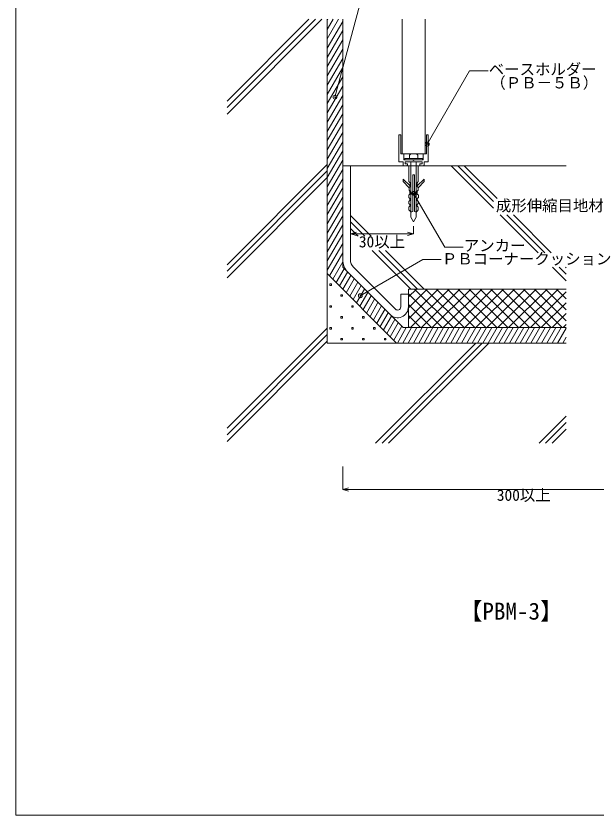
# Model space of a CAD drawing. Units: millimetres at full size, sheet at 1:5; details may follow other scales. Extents: x -675 to 675, y -471 to 460.
# Drawn here: x -675 to -299, y -440 to 78 of the extents above; entities that cross this region are included whole.
import ezdxf
from ezdxf.enums import TextEntityAlignment as Align

# ---------------------------------------------------------------- set-up
doc = ezdxf.new("R2010")
doc.units = ezdxf.units.MM
doc.header["$LTSCALE"] = 5
doc.header["$PDMODE"] = 32
doc.header["$PDSIZE"] = 2.5
doc.layers.add('1-0_芯・寸法線', color=7, linetype='Continuous', lineweight=18)
doc.layers.add('F-F', color=7, linetype='Continuous', lineweight=18)
doc.styles.add('ＭＳ ゴシック', font='')
doc.styles.get('ＭＳ ゴシック').set_extended_font_data('MS Gothic')

msp = doc.modelspace()

# ---------------------------------------------------------------- linework, layer by layer
at = {"layer": '1-0_芯・寸法線'}
for p, q in [((-452.152, 84.698), (-468.023, 25.465)), ((-538.023, 22.919), (-484.96, 75.983)), ((-538.023, 18.676), (-480.717, 75.983)), ((-538.023, 14.434), (-476.474, 75.983)), ((-473.023, 63.286), (-465.693, 75.983)), ((-473.023, 69.286), (-469.157, 75.983)), ((-473.023, 75.286), (-472.621, 75.983)), ((-473.023, 75.983), (-473.023, -133.965)), ((-473.023, 57.286), (-463.023, 74.606)), ((-463.023, 75.983), (-463.023, -24.829)), ((-424.524, 75.983), (-424.524, -11.265)), ((-409.524, 75.983), (-409.524, -11.265)), ((-473.023, 51.286), (-463.023, 68.606)), ((-473.023, 45.286), (-463.023, 62.606)), ((-473.023, 39.286), (-463.023, 56.606)), ((-473.023, 33.286), (-463.023, 50.606)), ((-473.023, 27.286), (-463.023, 44.606)), ((-408.174, -4.965), (-380.737, 42.557)), ((-380.737, 42.557), (-368.737, 42.557)), ((-473.023, 21.286), (-463.023, 38.606)), ((-473.023, 15.286), (-463.023, 32.606)), ((-473.023, 9.286), (-463.023, 26.606)), ((-473.023, 3.286), (-463.023, 20.606)), ((-473.023, -2.714), (-463.023, 14.606)), ((-473.023, -8.714), (-463.023, 8.606)), ((-473.023, -14.714), (-463.023, 2.606)), ((-426.524, -16.165), (-426.524, 0.735)), ((-425.624, 1.035), (-426.224, 1.035)), ((-425.324, 0.735), (-425.324, -11.265)), ((-408.724, 0.735), (-408.724, -11.265)), ((-408.424, 1.035), (-407.824, 1.035)), ((-407.524, -16.165), (-407.524, 0.735)), ((-473.023, -20.714), (-463.023, -3.394)), ((-473.023, -26.714), (-463.023, -9.394)), ((-473.023, -32.714), (-463.023, -15.394)), ((-423.624, -11.265), (-425.324, -11.265)), ((-409.524, -11.265), (-424.524, -11.265)), ((-423.324, -11.565), (-423.324, -15.265)), ((-422.705, -15.265), (-411.343, -15.265)), ((-419.779, -12.16), (-418.907, -11.289)), ((-419.779, -14.288), (-419.779, -12.16)), ((-418.907, -11.289), (-415.14, -11.289)), ((-414.269, -12.16), (-415.14, -11.289)), ((-414.269, -14.288), (-414.269, -12.16)), ((-411.343, -15.265), (-411.343, -14.288)), ((-410.724, -11.565), (-410.724, -15.265)), ((-410.424, -11.265), (-408.724, -11.265)), ((-538.023, -83.147), (-473.023, -18.147)), ((-458.023, -18.965), (-463.023, -18.965)), ((-458.023, -18.965), (-418.774, -18.965)), ((-458.023, -18.965), (-458.023, -79.852)), ((-426.224, -16.465), (-423.774, -16.465)), ((-423.774, -18.665), (-423.774, -16.465)), ((-423.474, -18.965), (-421.374, -18.965)), ((-422.574, -16.465), (-422.574, -17.765)), ((-421.374, -17.765), (-422.574, -17.765)), ((-422.524, -16.465), (-411.524, -16.465)), ((-421.074, -18.665), (-421.074, -18.065)), ((-420.024, -18.965), (-414.024, -18.965)), ((-420.024, -29.298), (-420.024, -18.965)), ((-418.774, -52.234), (-418.774, -16.465)), ((-415.274, -52.234), (-415.274, -16.465)), ((-415.274, -18.965), (-318.023, -18.965)), ((-414.024, -29.298), (-414.024, -18.965)), ((-412.974, -18.665), (-412.974, -18.065)), ((-412.674, -17.765), (-411.474, -17.765)), ((-410.574, -18.965), (-412.674, -18.965)), ((-411.474, -16.465), (-411.474, -17.765)), ((-410.274, -18.665), (-410.274, -16.465)), ((-407.824, -16.465), (-410.274, -16.465)), ((-392.656, -18.965), (-365.143, -46.478)), ((-388.413, -18.965), (-365.143, -42.236)), ((-384.171, -18.965), (-362.901, -40.234)), ((-538.023, -87.39), (-473.023, -22.39)), ((-473.023, -38.714), (-463.023, -21.394)), ((-463.023, -24.829), (-463.023, -84.823)), ((-417.562, -24.971), (-416.486, -24.971)), ((-417.562, -48.737), (-417.562, -24.971)), ((-416.486, -48.737), (-416.486, -24.971)), ((-538.023, -91.632), (-473.023, -26.632)), ((-473.023, -44.714), (-463.023, -27.394)), ((-423.791, -27.764), (-423.791, -29.158)), ((-419.255, -32.018), (-423.791, -27.764)), ((-423.791, -29.158), (-419.988, -33.397)), ((-419.255, -30.066), (-420.024, -29.298)), ((-419.255, -32.368), (-419.255, -30.066)), ((-414.793, -32.018), (-410.257, -27.764)), ((-414.793, -30.066), (-414.024, -29.298)), ((-414.793, -32.368), (-414.793, -30.066)), ((-410.257, -29.158), (-414.06, -33.397)), ((-410.257, -27.764), (-410.257, -29.158)), ((-473.023, -50.714), (-463.023, -33.394)), ((-419.988, -33.1), (-419.255, -32.368)), ((-419.988, -34.879), (-419.988, -33.1)), ((-419.431, -35.437), (-419.988, -34.879)), ((-419.431, -37.444), (-419.431, -35.437)), ((-414.06, -33.1), (-414.793, -32.368)), ((-414.617, -35.437), (-414.06, -34.879)), ((-414.617, -37.444), (-414.617, -35.437)), ((-414.06, -34.879), (-414.06, -33.1)), ((-473.023, -56.714), (-463.023, -39.394)), ((-420.12, -38.134), (-419.431, -37.444)), ((-420.12, -39.486), (-420.12, -38.134)), ((-419.431, -40.242), (-420.12, -39.486)), ((-419.431, -41.546), (-419.431, -40.242)), ((-417.024, -36.891), (-396.831, -71.865)), ((-413.928, -38.134), (-414.617, -37.444)), ((-414.617, -40.242), (-413.928, -39.486)), ((-414.617, -41.546), (-414.617, -40.242)), ((-413.928, -39.486), (-413.928, -38.134)), ((-473.023, -62.714), (-463.023, -45.394)), ((-420.095, -42.206), (-419.431, -41.546)), ((-420.095, -43.393), (-420.095, -42.206)), ((-419.431, -44.056), (-420.095, -43.393)), ((-420.079, -45.853), (-419.431, -45.206)), ((-420.079, -47.581), (-420.079, -45.853)), ((-419.431, -45.206), (-419.431, -44.056)), ((-413.953, -42.206), (-414.617, -41.546)), ((-414.617, -44.056), (-413.953, -43.393)), ((-414.617, -45.206), (-414.617, -44.056)), ((-413.969, -45.853), (-414.617, -45.206)), ((-413.969, -47.581), (-413.969, -45.853)), ((-413.953, -43.393), (-413.953, -42.206)), ((-473.023, -68.714), (-463.023, -51.394)), ((-458.023, -51.178), (-444.446, -64.756)), ((-360.777, -50.844), (-336.212, -75.409)), ((-356.535, -50.844), (-331.969, -75.409)), ((-352.292, -50.844), (-327.726, -75.409)), ((-458.023, -55.421), (-448.689, -64.756)), ((-417.024, -55.265), (-418.774, -52.234)), ((-417.024, -55.265), (-415.274, -52.234)), ((-473.023, -74.714), (-463.023, -57.394)), ((-458.023, -59.664), (-452.931, -64.756)), ((-458.023, -63.134), (-454.16, -62.099)), ((-417.024, -63.134), (-420.887, -62.099)), ((-417.024, -63.134), (-417.024, -58.134)), ((-473.023, -80.714), (-463.023, -63.394)), ((-458.023, -63.134), (-454.16, -64.169)), ((-473.023, -86.714), (-463.023, -69.394)), ((-396.831, -71.865), (-384.831, -71.865)), ((-471.651, -90.337), (-463.023, -75.394)), ((-443.835, -73.852), (-418.722, -98.965)), ((-439.592, -73.852), (-414.479, -98.965)), ((-435.349, -73.852), (-410.237, -98.965)), ((-469.455, -92.533), (-463.023, -81.394)), ((-411.039, -79.857), (-451.627, -103.29)), ((-411.039, -79.857), (-399.039, -79.857)), ((-467.259, -94.73), (-462.082, -85.764)), ((-465.063, -96.926), (-459.886, -87.96)), ((-463.023, -84.823), (-423.881, -123.965)), ((-428.795, -111.98), (-455.973, -84.802)), ((-326.888, -84.733), (-318.023, -93.598)), ((-322.645, -84.733), (-318.023, -89.355)), ((-318.402, -84.733), (-318.023, -85.112)), ((-473.023, -88.965), (-428.023, -133.965)), ((-462.866, -99.122), (-457.69, -90.156)), ((-460.67, -101.318), (-455.494, -92.352)), ((-471.296, -95.597), (-470.296, -95.597)), ((-471.296, -96.597), (-471.296, -95.597)), ((-470.296, -96.597), (-471.296, -96.597)), ((-470.296, -95.597), (-470.296, -96.597)), ((-458.474, -103.514), (-453.298, -94.548)), ((-456.278, -105.71), (-451.102, -96.745)), ((-464.225, -102.669), (-463.225, -102.669)), ((-464.225, -103.669), (-464.225, -102.669)), ((-463.225, -102.669), (-463.225, -103.669)), ((-454.082, -107.907), (-448.905, -98.941)), ((-451.886, -110.103), (-446.709, -101.137)), ((-449.689, -112.299), (-444.513, -103.333)), ((-420.381, -104.098), (-415.248, -98.965)), ((-420.381, -111.169), (-408.177, -98.965)), ((-420.381, -118.24), (-401.106, -98.965)), ((-420.381, -98.965), (-318.023, -98.965)), ((-420.381, -123.965), (-420.381, -98.965)), ((-420.381, -101.989), (-398.405, -123.965)), ((-419.035, -123.965), (-394.035, -98.965)), ((-416.334, -98.965), (-391.334, -123.965)), ((-411.964, -123.965), (-386.964, -98.965)), ((-409.262, -98.965), (-384.262, -123.965)), ((-404.893, -123.965), (-379.893, -98.965)), ((-402.191, -98.965), (-377.191, -123.965)), ((-397.822, -123.965), (-372.822, -98.965)), ((-395.12, -98.965), (-370.12, -123.965)), ((-390.751, -123.965), (-365.751, -98.965)), ((-388.049, -98.965), (-363.049, -123.965)), ((-383.68, -123.965), (-358.68, -98.965)), ((-380.978, -98.965), (-355.978, -123.965)), ((-376.609, -123.965), (-351.609, -98.965)), ((-373.907, -98.965), (-348.907, -123.965)), ((-369.538, -123.965), (-344.538, -98.965)), ((-366.836, -98.965), (-341.836, -123.965)), ((-362.467, -123.965), (-337.467, -98.965)), ((-359.765, -98.965), (-334.765, -123.965)), ((-355.396, -123.965), (-330.396, -98.965)), ((-352.694, -98.965), (-327.694, -123.965)), ((-348.325, -123.965), (-323.325, -98.965)), ((-345.623, -98.965), (-320.623, -123.965)), ((-341.253, -123.965), (-318.023, -100.735)), ((-338.552, -98.965), (-318.023, -119.494)), ((-331.481, -98.965), (-318.023, -112.422)), ((-324.41, -98.965), (-318.023, -105.351)), ((-463.225, -103.669), (-464.225, -103.669)), ((-447.493, -114.495), (-442.317, -105.529)), ((-445.297, -116.691), (-440.121, -107.725)), ((-334.182, -123.965), (-318.023, -107.806)), ((-471.296, -109.74), (-470.296, -109.74)), ((-471.296, -110.74), (-471.296, -109.74)), ((-470.296, -110.74), (-471.296, -110.74)), ((-470.296, -109.74), (-470.296, -110.74)), ((-457.154, -109.74), (-456.154, -109.74)), ((-457.154, -110.74), (-457.154, -109.74)), ((-456.154, -110.74), (-457.154, -110.74)), ((-456.154, -109.74), (-456.154, -110.74)), ((-443.101, -118.887), (-437.925, -109.922)), ((-440.905, -121.083), (-435.728, -112.118)), ((-420.381, -109.06), (-405.476, -123.965)), ((-464.225, -116.811), (-463.225, -116.811)), ((-464.225, -117.811), (-464.225, -116.811)), ((-463.225, -117.811), (-464.225, -117.811)), ((-463.225, -116.811), (-463.225, -117.811)), ((-450.083, -116.811), (-449.083, -116.811)), ((-450.083, -117.811), (-450.083, -116.811)), ((-449.083, -117.811), (-450.083, -117.811)), ((-449.083, -116.811), (-449.083, -117.811)), ((-438.709, -123.28), (-433.532, -114.314)), ((-436.513, -125.476), (-431.336, -116.51)), ((-434.316, -127.672), (-429.14, -118.706)), ((-420.381, -116.131), (-412.547, -123.965)), ((-327.111, -123.965), (-318.023, -114.877)), ((-538.023, -189.213), (-473.023, -124.213)), ((-471.296, -123.882), (-470.296, -123.882)), ((-471.296, -124.882), (-471.296, -123.882)), ((-470.296, -123.882), (-470.296, -124.882)), ((-457.154, -123.882), (-456.154, -123.882)), ((-457.154, -124.882), (-457.154, -123.882)), ((-456.154, -123.882), (-456.154, -124.882)), ((-443.012, -123.882), (-442.012, -123.882)), ((-443.012, -124.882), (-443.012, -123.882)), ((-442.012, -123.882), (-442.012, -124.882)), ((-432.12, -129.868), (-426.944, -120.902)), ((-429.924, -132.064), (-424.748, -123.098)), ((-427.557, -133.965), (-421.784, -123.965)), ((-424.093, -133.965), (-418.32, -123.965)), ((-423.881, -123.965), (-318.023, -123.965)), ((-420.629, -133.965), (-414.856, -123.965)), ((-420.381, -123.202), (-419.618, -123.965)), ((-417.165, -133.965), (-411.392, -123.965)), ((-413.701, -133.965), (-407.928, -123.965)), ((-410.237, -133.965), (-404.463, -123.965)), ((-406.773, -133.965), (-400.999, -123.965)), ((-403.309, -133.965), (-397.535, -123.965)), ((-399.845, -133.965), (-394.071, -123.965)), ((-396.381, -133.965), (-390.607, -123.965)), ((-392.916, -133.965), (-387.143, -123.965)), ((-389.452, -133.965), (-383.679, -123.965)), ((-385.988, -133.965), (-380.215, -123.965)), ((-382.524, -133.965), (-376.751, -123.965)), ((-379.06, -133.965), (-373.287, -123.965)), ((-375.596, -133.965), (-369.822, -123.965)), ((-372.132, -133.965), (-366.358, -123.965)), ((-368.668, -133.965), (-362.894, -123.965)), ((-365.204, -133.965), (-359.43, -123.965)), ((-361.74, -133.965), (-355.966, -123.965)), ((-358.275, -133.965), (-352.502, -123.965)), ((-354.811, -133.965), (-349.038, -123.965)), ((-351.347, -133.965), (-345.574, -123.965)), ((-347.883, -133.965), (-342.11, -123.965)), ((-344.419, -133.965), (-338.646, -123.965)), ((-340.955, -133.965), (-335.181, -123.965)), ((-337.491, -133.965), (-331.717, -123.965)), ((-334.027, -133.965), (-328.253, -123.965)), ((-330.563, -133.965), (-324.789, -123.965)), ((-327.098, -133.965), (-321.325, -123.965)), ((-323.634, -133.965), (-318.023, -124.246)), ((-320.04, -123.965), (-318.023, -121.948)), ((-538.023, -193.456), (-473.023, -128.456)), ((-470.296, -124.882), (-471.296, -124.882)), ((-456.154, -124.882), (-457.154, -124.882)), ((-442.012, -124.882), (-443.012, -124.882)), ((-538.023, -197.698), (-473.023, -132.698)), ((-473.023, -133.965), (-318.023, -133.965)), ((-464.225, -130.953), (-463.225, -130.953)), ((-464.225, -131.953), (-464.225, -130.953)), ((-463.225, -131.953), (-464.225, -131.953)), ((-463.225, -130.953), (-463.225, -131.953)), ((-450.083, -130.953), (-449.083, -130.953)), ((-450.083, -131.953), (-450.083, -130.953)), ((-449.083, -131.953), (-450.083, -131.953)), ((-449.083, -130.953), (-449.083, -131.953)), ((-441.709, -198.965), (-376.709, -133.965)), ((-437.467, -198.965), (-372.467, -133.965)), ((-435.941, -130.953), (-434.941, -130.953)), ((-435.941, -131.953), (-435.941, -130.953)), ((-434.941, -131.953), (-435.941, -131.953)), ((-434.941, -130.953), (-434.941, -131.953)), ((-433.224, -198.965), (-368.224, -133.965)), ((-320.17, -133.965), (-318.023, -130.246)), ((-335.643, -198.965), (-318.023, -181.345)), ((-331.401, -198.965), (-318.023, -185.588)), ((-327.158, -198.965), (-318.023, -189.83)), ((-463.023, -228.965), (-463.023, -213.965)), ((-463.023, -228.965), (-459.16, -227.93)), ((-463.023, -228.965), (-459.16, -230)), ((-463.023, -228.965), (-228.023, -228.965))]:
    msp.add_line(p, q, dxfattribs=at)
for points in [[(-423.274, -15.265), (-417.774, -15.265), (-417.024, -15.565)], [(-422.705, -15.265), (-422.705, -14.288), (-411.343, -14.288)], [(-410.774, -15.265), (-416.274, -15.265), (-417.024, -15.565)], [(-458.023, -63.134), (-417.024, -63.134), (-420.887, -64.169)], [(-425.381, -110.566), (-425.381, -102.259), (-420.381, -102.259)]]:
    msp.add_lwpolyline(points, dxfattribs=at)
for centre, radius, start, end in [((-426.224, 0.735), 0.3, 90, 180), ((-425.624, 0.735), 0.3, 0, 90), ((-408.424, 0.735), 0.3, 90, 180), ((-407.824, 0.735), 0.3, 0, 90), ((-423.624, -11.565), 0.3, 0, 90), ((-410.424, -11.565), 0.3, 90, 180), ((-426.224, -16.165), 0.3, 180, 270), ((-423.474, -18.665), 0.3, 180, 270), ((-421.374, -18.065), 0.3, 0, 90), ((-421.374, -18.665), 0.3, 270, 0), ((-412.674, -18.065), 0.3, 90, 180), ((-412.674, -18.665), 0.3, 180, 270), ((-410.574, -18.665), 0.3, 270, 0), ((-407.824, -16.165), 0.3, 270, 0), ((-416.637, -45.372), 4.089, 212.69021, 236.46874), ((-418.261, -47.779), 1.187, 237.63371, 306.10756), ((-415.786, -47.779), 1.187, 233.89244, 302.36629), ((-417.41, -45.372), 4.089, 303.53126, 327.30979), ((-451.023, -79.852), 12, 180, 225), ((-451.023, -79.852), 7, 180, 225), ((-427.381, -110.566), 7, 225, 0), ((-427.381, -110.566), 2, 225, 0)]:
    msp.add_arc(centre, radius, start, end, dxfattribs=at)
for p in [(-468.023, 25.465), (-408.174, -4.965), (-417.024, -36.891), (-451.627, -103.29)]:
    msp.add_point(p, dxfattribs=at)
at = {"layer": 'F-F'}
msp.add_line((-675, 460), (-675, -440), dxfattribs=at)
msp.add_lwpolyline([(-675, 460), (675, 460), (675, -440), (-675, -440)], dxfattribs=at)

# ---------------------------------------------------------------- texts
at = {"layer": '1-0_芯・寸法線', "style": 'ＭＳ ゴシック'}
for s, height, p in [('ベースホルダー', 7.331, (-368.271, 37.702)), ('（ＰＢ－５Ｂ）', 7.331, (-367.248, 28.947)), ('成形伸縮目地材', 7.331, (-363.644, -50.706)), ('30以上', 7.331, (-452.523, -74.134)), ('アンカー', 7.331, (-384.456, -76.572)), ('ＰＢコーナークッション', 7.331, (-398.67, -85.213)), ('300以上', 7.331, (-363.023, -238.465)), ('【PBM-3】', 11, (-387.401, -316.613))]:
    msp.add_text(s, height=height, dxfattribs=at).set_placement(p, align=Align.BOTTOM_LEFT)

doc.saveas('drawing.dxf')
